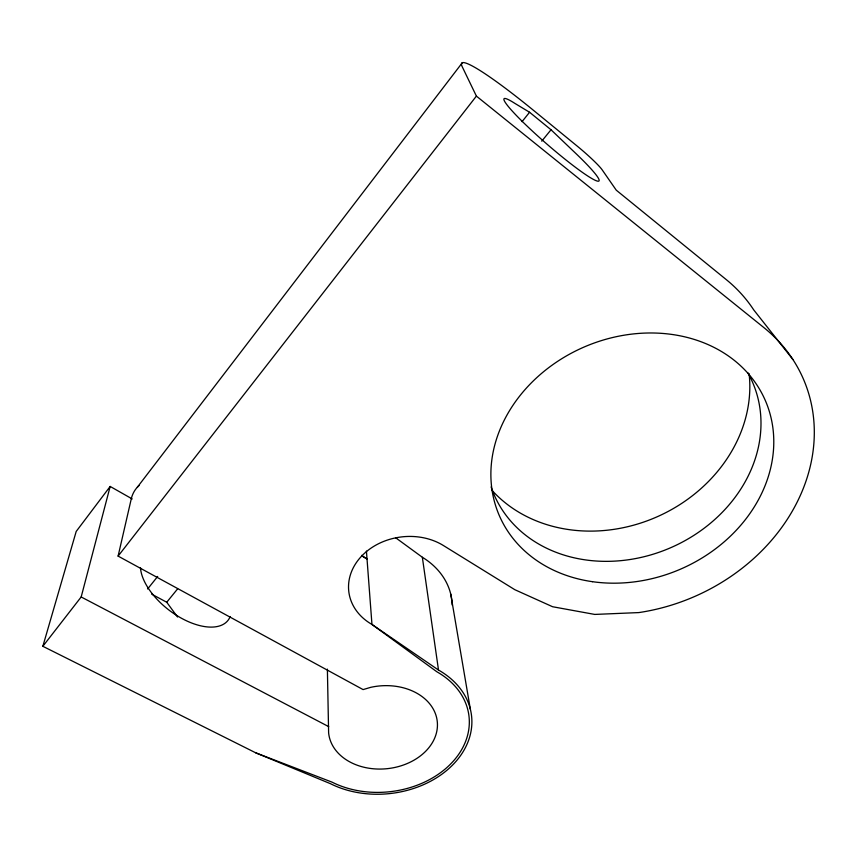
<?xml version="1.0" encoding="UTF-8"?>
<svg xmlns="http://www.w3.org/2000/svg" width="857" height="857" viewBox="0 0 857 857"><rect width="100%" height="100%" fill="white"/><g stroke="black" fill="none" stroke-linecap="round" stroke-linejoin="round"><path stroke-width="1.29" d="M327.385 669.124L328.617 732.799A54.623 41.543 -6.2 0 0 389.592 768.386A54.623 41.543 -6.2 0 0 436.631 717.727A54.623 41.543 -6.2 0 0 370.856 687.303L363.089 689.585L118.105 556.107L131.239 499.01A100.698 49.245 37.9 0 1 139.038 485.576M395.666 537.768L422.34 557.254L438.505 670.035A89.546 68.132 -6.2 0 1 453.707 763.898A89.546 68.132 -6.2 0 1 330.513 783.716L255.772 752.842L42.85 646.296L81.179 596.965L110.167 486.444L132.214 498.945M42.85 646.296L76.198 531.447L110.167 486.444M137.345 487.226L462.223 62.85M118.105 556.107L476.396 96.102L462.384 67.071A117.216 11.655 40.9 0 1 533.932 110.703L577.532 146.376A27.006 2.496 41.1 0 1 602.139 169.804L616.258 190.168L726.415 279.736A172.3 148.218 -24.7 0 1 753.699 309.859L792.907 359.522M147.629 588.973L157.667 576.45M522.042 121.662L529.572 112.256L551.019 129.761L572.894 150.682A62.84 6.235 40.9 0 1 592.444 178.877A62.84 6.235 40.9 0 1 523.991 123.108A62.84 6.235 40.9 0 1 514.864 103.386L529.572 112.256M177.538 617.008L166.74 602.246L177.645 588.834M541.742 141.159L551.019 129.761M255.772 752.842L332.013 782.13A86.932 66.139 -6.2 0 0 451.671 762.923A86.932 66.139 -6.2 0 0 436.856 671.77L371.959 624.442A58.501 47.874 -7.4 0 1 360.733 557.061A58.501 47.874 -7.4 0 1 443.39 545.513L514.832 589.702L552.604 606.735L594.747 614.426L638.829 612.584A186.955 156.338 -23.4 0 0 800.931 494.082A186.955 156.338 -23.4 0 0 763.866 327.578L476.396 96.102M81.179 596.965L328.745 726.661M151.732 594.169L166.74 602.246M362.457 556.247L367.021 558.968A54.087 45.667 -7.1 0 1 361.718 555.325M438.505 670.035L371.959 624.442L366.432 551.094M450.707 593.997L470.332 709.135M747.711 372.581A140.934 118.93 -23.7 0 1 672.017 547.13A140.934 118.93 -23.7 0 1 491.104 486.926M230.169 616.547A53.188 27.917 37.5 0 1 181.727 618.39A53.188 27.917 37.5 0 1 140.473 567.655M749.104 373.706A146.483 125.936 -24.6 0 1 658.551 516.15A146.483 125.936 -24.6 0 1 491.961 490.3M422.34 557.254A78.876 63.782 -5.6 0 1 452.185 604.999M592.498 581.689A144.919 121.073 -23.3 0 0 769.79 412.978A144.919 121.073 -23.3 0 0 534.693 379.576A144.919 121.073 -23.3 0 0 592.498 581.689"/></g></svg>
